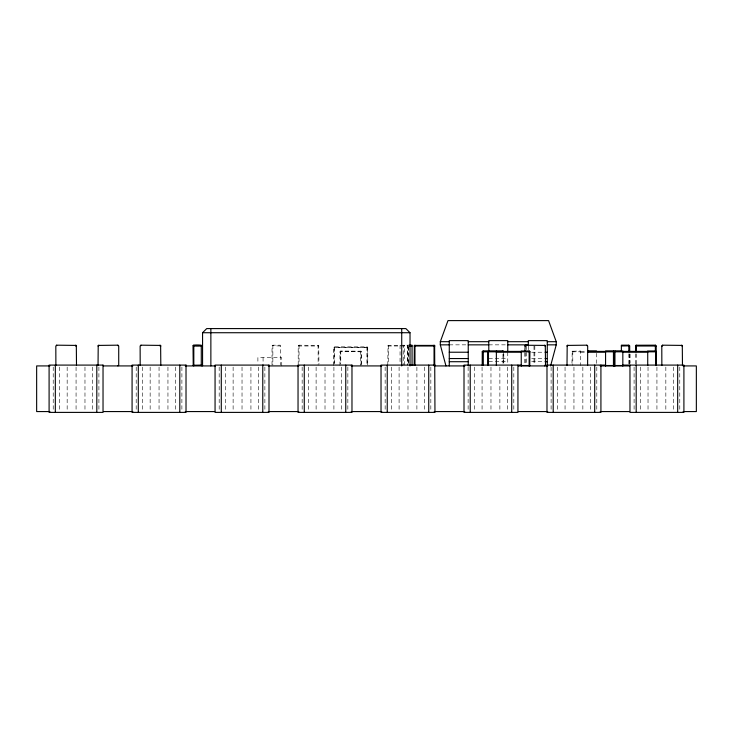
<?xml version="1.0" encoding="UTF-8"?>
<svg xmlns="http://www.w3.org/2000/svg" width="733" height="733" viewBox="0 0 733 733"><rect width="100%" height="100%" fill="white"/><g stroke="black" fill="none" stroke-linecap="round" stroke-linejoin="round"><path stroke-width="0.55" stroke-dasharray="3.67 2.75" d="M272.025 365.089L272.025 346.003L272.859 345.179L280.327 345.179L280.327 365.089M333.726 365.51L333.726 347.671L334.55 346.837L367.233 346.901L367.746 347.671L367.746 365.51M339.947 365.51L339.947 351.813L340.772 350.988L361.277 351.226L361.525 365.51M404.589 365.089L404.589 345.179L403.755 346.003L403.755 365.089M280.327 346.003L272.09 345.692M298.203 365.089L298.203 346.003L299.037 345.179L318.708 345.417L318.956 363.971M367.746 347.671L333.79 347.35M361.525 351.813L340.011 351.501M387.784 365.089L388.032 345.417L407.786 345.179L407.539 365.089M571.96 363.229L572.207 351.226L580.673 350.988L580.673 365.51M449.274 344.849L468.24 344.849M488.792 344.849L507.758 344.849M298.203 346.003L318.956 346.003M387.784 346.003L399.842 346.003M400.96 346.003L407.85 346.003M580.673 351.4L586.336 351.4M571.96 351.813L580.673 351.813M531.654 352.225L543.932 352.225M580.673 352.234L586.336 352.234M488.792 358.547L507.758 358.547M531.654 358.547L543.932 358.547M488.792 361.708L507.758 361.708M531.654 361.708L543.932 361.708M679.775 367.068L679.784 411.57M673.389 367.068L673.389 411.57M665.839 367.068L665.839 411.57M656.933 367.068L656.933 411.57M648.027 367.068L648.027 411.57M640.486 367.068L640.486 411.57M636.271 353.865L636.271 363.971M635.438 353.865L635.438 363.971M634.082 367.068L634.1 411.57M630.087 354.094L630.087 363.229M629.674 353.865L629.674 363.971M629.262 354.094L629.262 363.229M628.841 353.865L628.841 363.971M596.809 367.068L596.79 411.57M596.479 353.306L596.479 364.026M590.404 367.068L590.404 411.57M582.854 367.068L582.854 411.57M573.957 367.068L573.948 411.57M572.794 350.988L572.794 365.51M565.051 367.068L565.051 411.57M557.501 367.068L557.501 411.57M551.097 367.068L551.115 411.57M534.824 346.003L534.824 365.089M534 346.003L534 365.089M528.31 346.086L528.31 350.411M526.532 346.003L526.532 363.971M525.616 352.747L525.616 363.971M524.782 352.747L524.782 363.971M513.824 367.068L513.815 411.57M507.758 352.225L507.758 363.815M507.428 367.068L507.428 411.57M503.791 354.094L503.791 363.229M503.379 352.234L503.379 364.026M502.966 354.094L502.966 363.229M499.879 367.068L499.879 411.57M490.973 367.068L490.973 411.57M482.067 367.068L482.067 411.57M474.517 367.068L474.517 411.57M468.121 367.068L468.13 411.57M430.848 367.068L430.83 411.57M424.444 367.068L424.444 411.57M416.894 367.068L416.894 411.57M408.528 346.003L408.528 363.971M408.363 347.13L408.363 363.971M407.988 367.068L407.988 411.57M407.704 345.179L407.704 365.089M400.062 345.179L400.062 363.971M399.091 367.068L399.091 411.57M391.541 367.068L391.541 411.57M388.618 345.179L388.618 363.971M385.137 367.068L385.155 411.57M367.334 365.089L367.334 348.083L366.5 347.25L334.651 347.314L334.138 348.083L334.138 363.962M366.912 346.837L366.912 365.51M361.103 365.089L361.103 352.234L360.279 351.4L340.872 351.464L340.359 352.234L340.359 364.026M360.691 350.988L360.691 365.51M347.863 367.068L347.845 411.57M341.459 367.068L341.459 411.57M340.772 350.988L340.772 363.229M334.55 346.837L334.55 363.275M333.918 367.068L333.909 411.57M325.012 367.068L325.012 411.57M318.122 345.179L318.122 365.089M316.106 367.068L316.106 411.57M308.556 367.068L308.556 411.57M302.152 367.068L302.17 411.57M299.037 345.179L299.037 363.971M281.738 365.923L281.738 357.622L257.888 357.622L257.888 363.852M272.859 345.179L272.859 365.089M264.87 367.068L264.879 411.57M263.074 357.622L263.074 365.923M258.483 367.068L258.483 411.57M250.933 367.068L250.933 411.57M242.027 367.068L242.027 411.57M233.121 367.068L233.121 411.57M225.581 367.068L225.581 411.57M219.176 367.068L219.194 411.57M181.903 367.068L181.885 411.57M175.499 367.068L175.499 411.57M167.949 367.068L167.949 411.57M159.052 367.068L159.052 411.57M150.146 367.068L150.146 411.57M142.596 367.068L142.596 411.57M136.21 367.068L136.191 411.57M98.9 367.068L98.918 411.57M92.514 367.068L92.514 411.57M84.973 367.068L84.973 411.57M76.067 367.068L76.067 411.57M67.161 367.068L67.161 411.57M59.611 367.068L59.611 411.57M53.216 367.068L53.225 411.57"/><path stroke-width="1.1" d="M55.882 365.41L55.818 346.003L56.652 345.179L76.324 345.417L76.498 365.41M98.039 365.41L98.213 345.417L117.885 345.179L118.719 346.003L118.719 365.089L117.885 365.923M140.186 365.41L140.131 346.003L140.956 345.179L160.628 345.417L160.811 365.41M414.191 365.41L414.374 345.417L434.632 345.417L434.962 412.395L381.023 412.395L381.023 365.089L434.962 365.089M482.699 351.913L482.699 365.41M524.782 351.62L525.295 345.243L545.288 345.417L545.535 365.089L544.701 365.923M587.619 365.41L587.683 346.003L586.858 345.179L567.186 345.417L567.003 365.41M622.83 366.097L622.83 350.988L614.941 350.988L614.181 351.501L614.355 366.097M635.438 351.62L635.951 345.243L655.357 345.179L656.191 346.003L656.191 352.747M661.853 365.41L661.789 346.003L662.614 345.179L682.295 345.417L682.469 365.41M434.88 365.089L434.367 365.859M487.656 365.51L487.656 351.813L488.48 350.988L488.48 365.51M521.255 366.097L521.255 350.988L529.144 350.988L529.913 351.501L529.73 366.097M193.026 345.82L193.228 365.685M482.259 351.629L482.213 365.51M550.593 365.923L556.237 344.849L556.237 341.688L548.568 320.605L447.982 320.605L440.313 341.688L440.313 344.849L445.957 365.923M587.829 351.501L588.599 350.988L596.479 350.988L596.479 351.501M202.565 365.923L202.565 332.727L206.715 328.586L405.871 328.586L410.022 332.727L410.022 365.923M201.282 365.923L201.282 345.179C191.469 344.253 189.279 346.663 201.282 346.003M503.727 351.501L502.966 350.988L483.047 350.988L482.213 351.813L487.472 351.813M483.148 351.464L521.255 351.4M202.565 332.727L410.022 332.727M440.313 341.688L449.274 341.688M468.24 341.688L488.792 341.688M507.758 341.688L528.31 341.688M547.276 341.688L556.237 341.688M440.313 344.849L449.274 344.849M468.24 344.849L488.792 344.849M507.758 344.849L528.31 344.849M547.276 344.849L556.237 344.849M408.858 345.179L412.056 345.179L412.056 365.41M629.674 351.62L629.674 346.003L628.841 345.179L621.373 345.179L621.373 351.62M75.737 346.003L76.562 346.003M97.975 346.003L98.488 346.003M160.041 346.003L160.875 346.003M408.858 346.003L412.056 346.003M414.136 346.003L434.88 346.003M524.782 346.003L525.295 346.003M545.022 346.003L545.535 346.003M566.939 346.003L567.58 345.82M621.373 346.003L629.629 345.82M635.438 346.003L656.191 346.003M661.789 346.003L662.302 346.003M682.02 346.003L682.533 346.003M614.217 351.501L613.448 350.988L605.568 350.988L605.568 366.097M656.438 365.51L656.438 351.813L655.604 350.988L647.725 350.988L647.725 365.51M587.463 351.4L621.373 351.4M622.83 351.4L647.725 351.4M487.656 351.813L496.369 351.813M521.255 351.813L529.968 351.813M605.568 351.813L622.83 351.813M647.725 351.813L656.438 351.813M449.274 352.225L468.24 352.225M496.369 352.234L521.255 352.234M545.05 352.225L547.276 352.225M587.463 352.234L605.568 352.234M622.83 352.234L647.725 352.234M449.274 358.547L468.24 358.547M545.05 358.547L547.276 358.547M449.274 361.708L468.24 361.708M545.05 361.708L547.276 361.708M201.282 365.089L193.026 365.281M521.255 365.089L464.007 365.089L464.007 412.395L517.938 412.395L517.938 365.089M545.022 365.089L545.535 365.089M605.568 365.089L546.983 365.089L546.983 412.395L600.923 412.395L600.923 365.089M622.83 365.089L683.907 365.089L683.907 412.395L629.968 412.395L629.968 365.089M521.255 365.51L529.968 365.51M605.568 365.51L622.83 365.51M49.908 365.923L36.65 365.923L36.65 411.57L49.908 411.57M103.289 365.923L132.82 365.923M185.275 365.923L215.438 365.923M268.26 365.923L298.862 365.923M351.235 365.923L381.765 365.923M434.22 365.923L464.887 365.923M518.332 365.923L547.725 365.923M600.18 365.923L629.574 365.923M683.092 365.923L696.35 365.923L696.35 411.57L683.092 411.57M103.426 411.57L132.82 411.57M185.275 411.57L214.668 411.57M268.26 411.57L298.78 411.57M351.235 411.57L381.765 411.57M434.22 411.57L464.74 411.57M518.332 411.57L547.725 411.57M600.18 411.57L629.574 411.57M629.262 350.988L630.023 351.501M502.545 351.4L502.966 350.988M681.699 345.179L681.699 345.692M677.677 365.089L677.677 412.395M662.614 345.179L662.614 345.692M655.604 350.988L655.604 365.51M655.357 345.179L655.357 351.62M636.271 345.179L636.271 351.62M636.189 365.089L636.189 412.395M628.841 345.179L628.841 351.62M614.941 350.988L614.941 366.097M613.448 350.988L613.448 366.097M594.701 365.089L594.701 412.395M588.599 350.988L588.599 351.501M586.858 345.179L586.858 345.692M567.773 345.179L567.773 345.692M553.204 365.089L553.204 412.395M547.276 365.923L547.276 340.634L528.31 340.634L528.31 345.408M544.701 345.179L544.701 345.692M529.144 350.988L529.144 366.097M525.616 345.179L525.616 345.692M511.716 365.089L511.716 412.395M507.758 350.786L507.758 340.634L488.792 340.634L488.792 350.786M496.369 350.988L496.369 365.51M483.047 350.988L483.047 365.51M470.229 365.089L470.229 412.395M468.24 365.923L468.24 340.634L449.274 340.634L449.274 365.923M434.046 345.179L434.046 365.41M428.741 365.089L428.741 412.395M414.96 345.179L414.96 365.41M401.721 328.586L401.721 365.923M387.244 365.089L387.244 412.395M345.756 365.089L345.756 412.395M304.268 365.089L304.268 412.395M262.771 365.089L262.771 412.395M221.284 365.089L221.284 412.395M210.866 328.586L210.866 365.923M193.814 345.179L193.814 365.923M179.796 365.089L179.796 412.395M160.041 345.179L160.041 345.692M140.956 345.179L140.956 345.692M138.299 365.089L138.299 412.395M117.885 345.179L117.885 345.692M98.799 345.179L98.799 345.692M96.811 365.089L96.811 412.395M75.737 345.179L75.737 345.692M56.652 345.179L56.652 345.692M55.323 365.089L55.323 412.395M103.032 365.089L49.093 365.089L49.102 412.395L103.032 412.395L103.032 365.089M186.017 365.089L132.077 365.089L132.077 412.395L186.017 412.395L186.017 365.089M269.002 365.089L215.062 365.089L215.062 412.395L269.002 412.395L269.002 365.089M351.977 365.089L298.038 365.089L298.038 412.395L351.977 412.395L351.977 365.089"/></g></svg>
